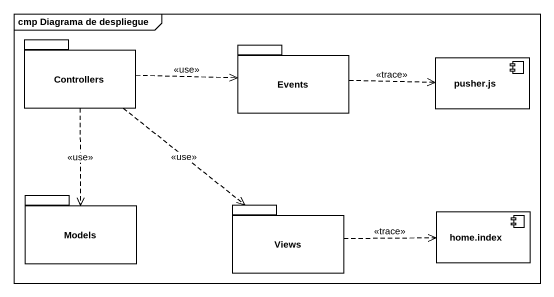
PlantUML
@startuml
mainframe cmp Diagrama de despliegue
package Controllers {
}
package Events {
}
component "pusher.js" as pusher_js
package Models {
}
package Views {
}
component "home.index" as home_index
Controllers .right.> Events : <<use>>
Controllers ..> Models : <<use>>
Controllers ..> Views : <<use>>
Events .right.> pusher_js : <<trace>>
Views .right.> home_index : <<trace>>
@enduml
